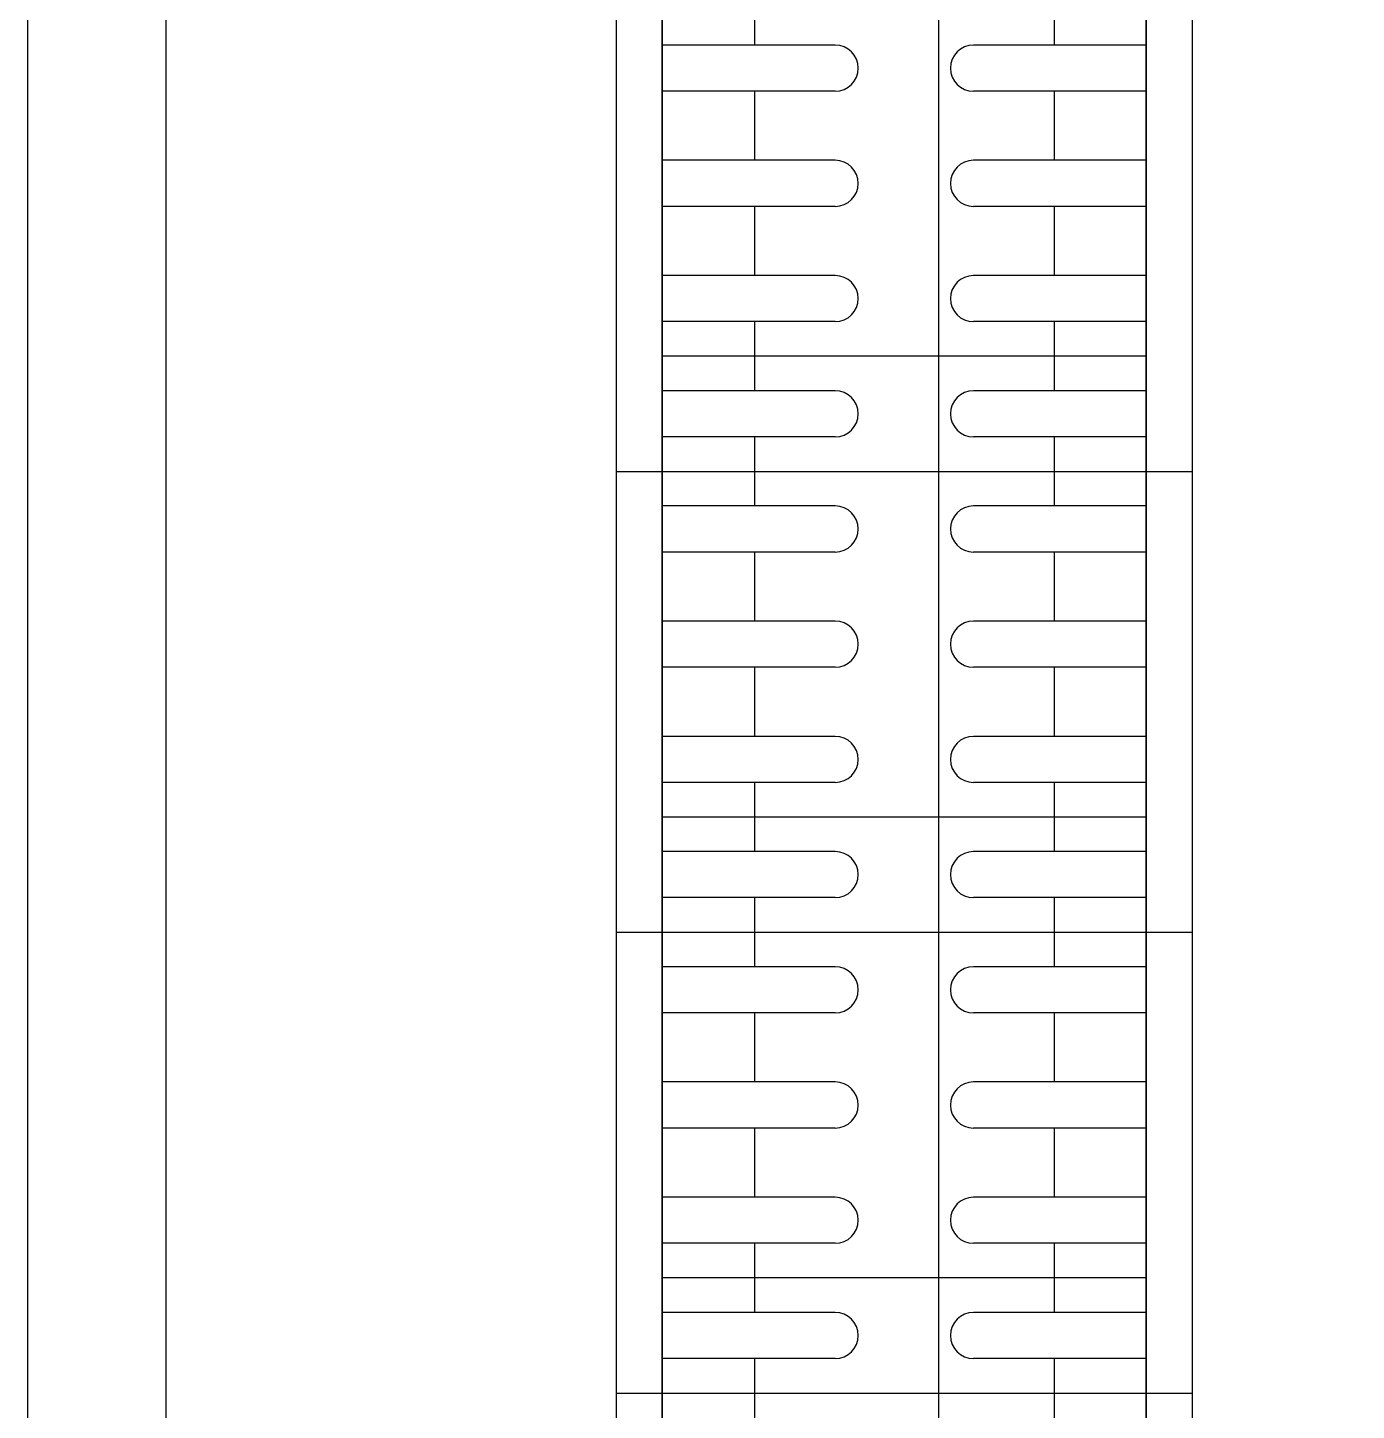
# Model space of a CAD drawing. Header units: inches. Extents: x 21 to 38546, y 13 to 15001.
# Drawn here: x 4406.76 to 4435.58, y 1102.4 to 1132.41 of the extents above; entities that cross this region are included whole.
import ezdxf

# ---------------------------------------------------------------- set-up
doc = ezdxf.new("R2010")
doc.units = ezdxf.units.IN
doc.header["$MEASUREMENT"] = 0
for name, color, linetype in [('pex_boru_dönüş', 5, 'Continuous'), ('pex_boru_gidiş', 1, 'Continuous'), ('RAST-IST-RADYATÖR-DİNAMİK BLOK', 83, 'Continuous')]:
    doc.layers.add(name, color=color, linetype=linetype)
doc.layers.add('Z_MİM_-KM-CERAMIC-09', color=8, linetype='Continuous', lineweight=25)
doc.layers.add('Z_MİM_-KM-WALL', color=8, linetype='Continuous', lineweight=25)

# ---------------------------------------------------------------- blocks, each defined once
blk = doc.blocks.new('IS_RADYATOR-PLAN-110')
at = {"layer": 'RAST-IST-RADYATÖR-DİNAMİK BLOK', "color": 7}
for p, q in [((100.75, 11.5), (100.75, 7.75)), ((101.75, 11.5), (101.75, 7.75)), ((103.25, 11.5), (103.25, 7.75)), ((104.25, 11.5), (104.25, 7.75)), ((105.75, 11.5), (105.75, 7.75)), ((106.75, 11.5), (106.75, 7.75)), ((100, 9.5), (100.75, 9.5)), ((101.75, 9.5), (102.5, 9.5)), ((102.5, 9.5), (103.25, 9.5)), ((104.25, 9.5), (105, 9.5)), ((105, 9.5), (105.75, 9.5)), ((106.75, 9.5), (107.5, 9.5)), ((100.75, 4.75), (100.75, 1)), ((101.75, 4.75), (101.75, 1)), ((103.25, 4.75), (103.25, 1)), ((104.25, 4.75), (104.25, 1)), ((105.75, 4.75), (105.75, 1)), ((106.75, 4.75), (106.75, 1)), ((100, 3), (100.75, 3)), ((101.75, 3), (102.5, 3)), ((102.5, 3), (103.25, 3)), ((104.25, 3), (105, 3)), ((105, 3), (105.75, 3)), ((106.75, 3), (107.5, 3))]:
    blk.add_line(p, q, dxfattribs=at)
at = {"layer": 'RAST-IST-RADYATÖR-DİNAMİK BLOK'}
for points in [[(0, 0), (110, 0), (110, 12.5), (0, 12.5)], [(2.5, 11.5), (107.5, 11.5), (107.5, 1), (2.5, 1)]]:
    blk.add_lwpolyline(points, dxfattribs=at)
at = {"layer": 'RAST-IST-RADYATÖR-DİNAMİK BLOK', "color": 7}
for centre, start, end in [((101.25, 7.75), 180, 0), ((103.75, 7.75), 180, 0), ((106.25, 7.75), 180, 0), ((101.25, 4.75), 0, 180), ((103.75, 4.75), 0, 180), ((106.25, 4.75), 0, 180)]:
    blk.add_arc(centre, 0.5, start, end, dxfattribs=at)
blk = doc.blocks.new('IS_RADYATOR-PLAN-120')
at = {"layer": 'RAST-IST-RADYATÖR-DİNAMİK BLOK', "color": 7}
for p, q in [((100.75, 11.5), (100.75, 7.75)), ((101.75, 11.5), (101.75, 7.75)), ((103.25, 11.5), (103.25, 7.75)), ((104.25, 11.5), (104.25, 7.75)), ((105.75, 11.5), (105.75, 7.75)), ((106.75, 11.5), (106.75, 7.75)), ((108.25, 11.5), (108.25, 7.75)), ((109.25, 11.5), (109.25, 7.75)), ((110.75, 11.5), (110.75, 7.75)), ((111.75, 11.5), (111.75, 7.75)), ((113.25, 11.5), (113.25, 7.75)), ((114.25, 11.5), (114.25, 7.75)), ((115.75, 11.5), (115.75, 7.75)), ((116.75, 11.5), (116.75, 7.75)), ((100, 9.5), (100.75, 9.5)), ((101.75, 9.5), (102.5, 9.5)), ((102.5, 9.5), (103.25, 9.5)), ((104.25, 9.5), (105, 9.5)), ((105, 9.5), (105.75, 9.5)), ((106.75, 9.5), (107.5, 9.5)), ((107.5, 9.5), (108.25, 9.5)), ((109.25, 9.5), (110, 9.5)), ((110, 9.5), (110.75, 9.5)), ((111.75, 9.5), (112.5, 9.5)), ((112.5, 9.5), (113.25, 9.5)), ((114.25, 9.5), (115, 9.5)), ((115, 9.5), (115.75, 9.5)), ((116.75, 9.5), (117.5, 9.5)), ((100.75, 4.75), (100.75, 1)), ((101.75, 4.75), (101.75, 1)), ((103.25, 4.75), (103.25, 1)), ((104.25, 4.75), (104.25, 1)), ((105.75, 4.75), (105.75, 1)), ((106.75, 4.75), (106.75, 1)), ((108.25, 4.75), (108.25, 1)), ((109.25, 4.75), (109.25, 1)), ((110.75, 4.75), (110.75, 1)), ((111.75, 4.75), (111.75, 1)), ((113.25, 4.75), (113.25, 1)), ((114.25, 4.75), (114.25, 1)), ((115.75, 4.75), (115.75, 1)), ((116.75, 4.75), (116.75, 1)), ((100, 3), (100.75, 3)), ((101.75, 3), (102.5, 3)), ((102.5, 3), (103.25, 3)), ((104.25, 3), (105, 3)), ((105, 3), (105.75, 3)), ((106.75, 3), (107.5, 3)), ((107.5, 3), (108.25, 3)), ((109.25, 3), (110, 3)), ((110, 3), (110.75, 3)), ((111.75, 3), (112.5, 3)), ((112.5, 3), (113.25, 3)), ((114.25, 3), (115, 3)), ((115, 3), (115.75, 3)), ((116.75, 3), (117.5, 3))]:
    blk.add_line(p, q, dxfattribs=at)
at = {"layer": 'RAST-IST-RADYATÖR-DİNAMİK BLOK'}
for points in [[(0, 0), (120, 0), (120, 12.5), (0, 12.5)], [(2.5, 11.5), (117.5, 11.5), (117.5, 1), (2.5, 1)]]:
    blk.add_lwpolyline(points, dxfattribs=at)
at = {"layer": 'RAST-IST-RADYATÖR-DİNAMİK BLOK', "color": 7}
for centre, start, end in [((101.25, 7.75), 180, 0), ((103.75, 7.75), 180, 0), ((106.25, 7.75), 180, 0), ((108.75, 7.75), 180, 0), ((111.25, 7.75), 180, 0), ((113.75, 7.75), 180, 0), ((116.25, 7.75), 180, 0), ((101.25, 4.75), 0, 180), ((103.75, 4.75), 0, 180), ((106.25, 4.75), 0, 180), ((108.75, 4.75), 0, 180), ((111.25, 4.75), 0, 180), ((113.75, 4.75), 0, 180), ((116.25, 4.75), 0, 180)]:
    blk.add_arc(centre, 0.5, start, end, dxfattribs=at)
blk = doc.blocks.new('IS_RADYATOR-PLAN-130')
at = {"layer": 'RAST-IST-RADYATÖR-DİNAMİK BLOK', "color": 7}
for p, q in [((100.75, 11.5), (100.75, 7.75)), ((101.75, 11.5), (101.75, 7.75)), ((103.25, 11.5), (103.25, 7.75)), ((104.25, 11.5), (104.25, 7.75)), ((105.75, 11.5), (105.75, 7.75)), ((106.75, 11.5), (106.75, 7.75)), ((108.25, 11.5), (108.25, 7.75)), ((109.25, 11.5), (109.25, 7.75)), ((110.75, 11.5), (110.75, 7.75)), ((111.75, 11.5), (111.75, 7.75)), ((113.25, 11.5), (113.25, 7.75)), ((114.25, 11.5), (114.25, 7.75)), ((115.75, 11.5), (115.75, 7.75)), ((116.75, 11.5), (116.75, 7.75)), ((118.25, 11.5), (118.25, 7.75)), ((119.25, 11.5), (119.25, 7.75)), ((120.75, 11.5), (120.75, 7.75)), ((121.75, 11.5), (121.75, 7.75)), ((123.25, 11.5), (123.25, 7.75)), ((124.25, 11.5), (124.25, 7.75)), ((125.75, 11.5), (125.75, 7.75)), ((126.75, 11.5), (126.75, 7.75)), ((100, 9.5), (100.75, 9.5)), ((101.75, 9.5), (102.5, 9.5)), ((102.5, 9.5), (103.25, 9.5)), ((104.25, 9.5), (105, 9.5)), ((105, 9.5), (105.75, 9.5)), ((106.75, 9.5), (107.5, 9.5)), ((107.5, 9.5), (108.25, 9.5)), ((109.25, 9.5), (110, 9.5)), ((110, 9.5), (110.75, 9.5)), ((111.75, 9.5), (112.5, 9.5)), ((112.5, 9.5), (113.25, 9.5)), ((114.25, 9.5), (115, 9.5)), ((115, 9.5), (115.75, 9.5)), ((116.75, 9.5), (117.5, 9.5)), ((117.5, 9.5), (118.25, 9.5)), ((119.25, 9.5), (120, 9.5)), ((120, 9.5), (120.75, 9.5)), ((121.75, 9.5), (122.5, 9.5)), ((122.5, 9.5), (123.25, 9.5)), ((124.25, 9.5), (125, 9.5)), ((125, 9.5), (125.75, 9.5)), ((126.75, 9.5), (127.5, 9.5)), ((100.75, 4.75), (100.75, 1)), ((101.75, 4.75), (101.75, 1)), ((103.25, 4.75), (103.25, 1)), ((104.25, 4.75), (104.25, 1)), ((105.75, 4.75), (105.75, 1)), ((106.75, 4.75), (106.75, 1)), ((108.25, 4.75), (108.25, 1)), ((109.25, 4.75), (109.25, 1)), ((110.75, 4.75), (110.75, 1)), ((111.75, 4.75), (111.75, 1)), ((113.25, 4.75), (113.25, 1)), ((114.25, 4.75), (114.25, 1)), ((115.75, 4.75), (115.75, 1)), ((116.75, 4.75), (116.75, 1)), ((118.25, 4.75), (118.25, 1)), ((119.25, 4.75), (119.25, 1)), ((120.75, 4.75), (120.75, 1)), ((121.75, 4.75), (121.75, 1)), ((123.25, 4.75), (123.25, 1)), ((124.25, 4.75), (124.25, 1)), ((125.75, 4.75), (125.75, 1)), ((126.75, 4.75), (126.75, 1)), ((100, 3), (100.75, 3)), ((101.75, 3), (102.5, 3)), ((102.5, 3), (103.25, 3)), ((104.25, 3), (105, 3)), ((105, 3), (105.75, 3)), ((106.75, 3), (107.5, 3)), ((107.5, 3), (108.25, 3)), ((109.25, 3), (110, 3)), ((110, 3), (110.75, 3)), ((111.75, 3), (112.5, 3)), ((112.5, 3), (113.25, 3)), ((114.25, 3), (115, 3)), ((115, 3), (115.75, 3)), ((116.75, 3), (117.5, 3)), ((117.5, 3), (118.25, 3)), ((119.25, 3), (120, 3)), ((120, 3), (120.75, 3)), ((121.75, 3), (122.5, 3)), ((122.5, 3), (123.25, 3)), ((124.25, 3), (125, 3)), ((125, 3), (125.75, 3)), ((126.75, 3), (127.5, 3))]:
    blk.add_line(p, q, dxfattribs=at)
at = {"layer": 'RAST-IST-RADYATÖR-DİNAMİK BLOK'}
for points in [[(0, 0), (130, 0), (130, 12.5), (0, 12.5)], [(2.5, 11.5), (127.5, 11.5), (127.5, 1), (2.5, 1)]]:
    blk.add_lwpolyline(points, dxfattribs=at)
at = {"layer": 'RAST-IST-RADYATÖR-DİNAMİK BLOK', "color": 7}
for centre, start, end in [((101.25, 7.75), 180, 0), ((103.75, 7.75), 180, 0), ((106.25, 7.75), 180, 0), ((108.75, 7.75), 180, 0), ((111.25, 7.75), 180, 0), ((113.75, 7.75), 180, 0), ((116.25, 7.75), 180, 0), ((118.75, 7.75), 180, 0), ((121.25, 7.75), 180, 0), ((123.75, 7.75), 180, 0), ((126.25, 7.75), 180, 0), ((101.25, 4.75), 0, 180), ((103.75, 4.75), 0, 180), ((106.25, 4.75), 0, 180), ((108.75, 4.75), 0, 180), ((111.25, 4.75), 0, 180), ((113.75, 4.75), 0, 180), ((116.25, 4.75), 0, 180), ((118.75, 4.75), 0, 180), ((121.25, 4.75), 0, 180), ((123.75, 4.75), 0, 180), ((126.25, 4.75), 0, 180)]:
    blk.add_arc(centre, 0.5, start, end, dxfattribs=at)
blk = doc.blocks.new('IS_RADYATOR-PLAN-140')
at = {"layer": 'RAST-IST-RADYATÖR-DİNAMİK BLOK', "color": 7}
for p, q in [((100.75, 11.5), (100.75, 7.75)), ((101.75, 11.5), (101.75, 7.75)), ((103.25, 11.5), (103.25, 7.75)), ((104.25, 11.5), (104.25, 7.75)), ((105.75, 11.5), (105.75, 7.75)), ((106.75, 11.5), (106.75, 7.75)), ((108.25, 11.5), (108.25, 7.75)), ((109.25, 11.5), (109.25, 7.75)), ((110.75, 11.5), (110.75, 7.75)), ((111.75, 11.5), (111.75, 7.75)), ((113.25, 11.5), (113.25, 7.75)), ((114.25, 11.5), (114.25, 7.75)), ((115.75, 11.5), (115.75, 7.75)), ((116.75, 11.5), (116.75, 7.75)), ((118.25, 11.5), (118.25, 7.75)), ((119.25, 11.5), (119.25, 7.75)), ((120.75, 11.5), (120.75, 7.75)), ((121.75, 11.5), (121.75, 7.75)), ((123.25, 11.5), (123.25, 7.75)), ((124.25, 11.5), (124.25, 7.75)), ((125.75, 11.5), (125.75, 7.75)), ((126.75, 11.5), (126.75, 7.75)), ((128.25, 11.5), (128.25, 7.75)), ((129.25, 11.5), (129.25, 7.75)), ((100, 9.5), (100.75, 9.5)), ((101.75, 9.5), (102.5, 9.5)), ((102.5, 9.5), (103.25, 9.5)), ((104.25, 9.5), (105, 9.5)), ((105, 9.5), (105.75, 9.5)), ((106.75, 9.5), (107.5, 9.5)), ((107.5, 9.5), (108.25, 9.5)), ((109.25, 9.5), (110, 9.5)), ((110, 9.5), (110.75, 9.5)), ((111.75, 9.5), (112.5, 9.5)), ((112.5, 9.5), (113.25, 9.5)), ((114.25, 9.5), (115, 9.5)), ((115, 9.5), (115.75, 9.5)), ((116.75, 9.5), (117.5, 9.5)), ((117.5, 9.5), (118.25, 9.5)), ((119.25, 9.5), (120, 9.5)), ((120, 9.5), (120.75, 9.5)), ((121.75, 9.5), (122.5, 9.5)), ((122.5, 9.5), (123.25, 9.5)), ((124.25, 9.5), (125, 9.5)), ((125, 9.5), (125.75, 9.5)), ((126.75, 9.5), (127.5, 9.5)), ((127.5, 9.5), (128.25, 9.5)), ((129.25, 9.5), (130, 9.5)), ((130, 9.5), (130.75, 9.5)), ((100.75, 4.75), (100.75, 1)), ((101.75, 4.75), (101.75, 1)), ((103.25, 4.75), (103.25, 1)), ((104.25, 4.75), (104.25, 1)), ((105.75, 4.75), (105.75, 1)), ((106.75, 4.75), (106.75, 1)), ((108.25, 4.75), (108.25, 1)), ((109.25, 4.75), (109.25, 1)), ((110.75, 4.75), (110.75, 1)), ((111.75, 4.75), (111.75, 1)), ((113.25, 4.75), (113.25, 1)), ((114.25, 4.75), (114.25, 1)), ((115.75, 4.75), (115.75, 1)), ((116.75, 4.75), (116.75, 1)), ((118.25, 4.75), (118.25, 1)), ((119.25, 4.75), (119.25, 1)), ((120.75, 4.75), (120.75, 1)), ((121.75, 4.75), (121.75, 1)), ((123.25, 4.75), (123.25, 1)), ((124.25, 4.75), (124.25, 1)), ((125.75, 4.75), (125.75, 1)), ((126.75, 4.75), (126.75, 1)), ((128.25, 4.75), (128.25, 1)), ((129.25, 4.75), (129.25, 1)), ((100, 3), (100.75, 3)), ((101.75, 3), (102.5, 3)), ((102.5, 3), (103.25, 3)), ((104.25, 3), (105, 3)), ((105, 3), (105.75, 3)), ((106.75, 3), (107.5, 3)), ((107.5, 3), (108.25, 3)), ((109.25, 3), (110, 3)), ((110, 3), (110.75, 3)), ((111.75, 3), (112.5, 3)), ((112.5, 3), (113.25, 3)), ((114.25, 3), (115, 3)), ((115, 3), (115.75, 3)), ((116.75, 3), (117.5, 3)), ((117.5, 3), (118.25, 3)), ((119.25, 3), (120, 3)), ((120, 3), (120.75, 3)), ((121.75, 3), (122.5, 3)), ((122.5, 3), (123.25, 3)), ((124.25, 3), (125, 3)), ((125, 3), (125.75, 3)), ((126.75, 3), (127.5, 3)), ((127.5, 3), (128.25, 3)), ((129.25, 3), (130, 3)), ((130, 3), (130.75, 3))]:
    blk.add_line(p, q, dxfattribs=at)
at = {"layer": 'RAST-IST-RADYATÖR-DİNAMİK BLOK'}
for points in [[(0, 0), (140, 0), (140, 12.5), (0, 12.5)], [(2.5, 11.5), (137.5, 11.5), (137.5, 1), (2.5, 1)]]:
    blk.add_lwpolyline(points, dxfattribs=at)
at = {"layer": 'RAST-IST-RADYATÖR-DİNAMİK BLOK', "color": 7}
for centre, start, end in [((101.25, 7.75), 180, 0), ((103.75, 7.75), 180, 0), ((106.25, 7.75), 180, 0), ((108.75, 7.75), 180, 0), ((111.25, 7.75), 180, 0), ((113.75, 7.75), 180, 0), ((116.25, 7.75), 180, 0), ((118.75, 7.75), 180, 0), ((121.25, 7.75), 180, 0), ((123.75, 7.75), 180, 0), ((126.25, 7.75), 180, 0), ((128.75, 7.75), 180, 0), ((101.25, 4.75), 0, 180), ((103.75, 4.75), 0, 180), ((106.25, 4.75), 0, 180), ((108.75, 4.75), 0, 180), ((111.25, 4.75), 0, 180), ((113.75, 4.75), 0, 180), ((116.25, 4.75), 0, 180), ((118.75, 4.75), 0, 180), ((121.25, 4.75), 0, 180), ((123.75, 4.75), 0, 180), ((126.25, 4.75), 0, 180), ((128.75, 4.75), 0, 180)]:
    blk.add_arc(centre, 0.5, start, end, dxfattribs=at)
blk = doc.blocks.new('IS_RADYATOR-PLAN-150')
at = {"layer": 'RAST-IST-RADYATÖR-DİNAMİK BLOK', "color": 7}
for p, q in [((100.75, 11.5), (100.75, 7.75)), ((101.75, 11.5), (101.75, 7.75)), ((103.25, 11.5), (103.25, 7.75)), ((104.25, 11.5), (104.25, 7.75)), ((105.75, 11.5), (105.75, 7.75)), ((106.75, 11.5), (106.75, 7.75)), ((108.25, 11.5), (108.25, 7.75)), ((109.25, 11.5), (109.25, 7.75)), ((110.75, 11.5), (110.75, 7.75)), ((111.75, 11.5), (111.75, 7.75)), ((113.25, 11.5), (113.25, 7.75)), ((114.25, 11.5), (114.25, 7.75)), ((115.75, 11.5), (115.75, 7.75)), ((116.75, 11.5), (116.75, 7.75)), ((118.25, 11.5), (118.25, 7.75)), ((119.25, 11.5), (119.25, 7.75)), ((120.75, 11.5), (120.75, 7.75)), ((121.75, 11.5), (121.75, 7.75)), ((123.25, 11.5), (123.25, 7.75)), ((124.25, 11.5), (124.25, 7.75)), ((125.75, 11.5), (125.75, 7.75)), ((126.75, 11.5), (126.75, 7.75)), ((128.25, 11.5), (128.25, 7.75)), ((129.25, 11.5), (129.25, 7.75)), ((100, 9.5), (100.75, 9.5)), ((101.75, 9.5), (102.5, 9.5)), ((102.5, 9.5), (103.25, 9.5)), ((104.25, 9.5), (105, 9.5)), ((105, 9.5), (105.75, 9.5)), ((106.75, 9.5), (107.5, 9.5)), ((107.5, 9.5), (108.25, 9.5)), ((109.25, 9.5), (110, 9.5)), ((110, 9.5), (110.75, 9.5)), ((111.75, 9.5), (112.5, 9.5)), ((112.5, 9.5), (113.25, 9.5)), ((114.25, 9.5), (115, 9.5)), ((115, 9.5), (115.75, 9.5)), ((116.75, 9.5), (117.5, 9.5)), ((117.5, 9.5), (118.25, 9.5)), ((119.25, 9.5), (120, 9.5)), ((120, 9.5), (120.75, 9.5)), ((121.75, 9.5), (122.5, 9.5)), ((122.5, 9.5), (123.25, 9.5)), ((124.25, 9.5), (125, 9.5)), ((125, 9.5), (125.75, 9.5)), ((126.75, 9.5), (127.5, 9.5)), ((127.5, 9.5), (128.25, 9.5)), ((129.25, 9.5), (130, 9.5)), ((130, 9.5), (130.75, 9.5)), ((100.75, 4.75), (100.75, 1)), ((101.75, 4.75), (101.75, 1)), ((103.25, 4.75), (103.25, 1)), ((104.25, 4.75), (104.25, 1)), ((105.75, 4.75), (105.75, 1)), ((106.75, 4.75), (106.75, 1)), ((108.25, 4.75), (108.25, 1)), ((109.25, 4.75), (109.25, 1)), ((110.75, 4.75), (110.75, 1)), ((111.75, 4.75), (111.75, 1)), ((113.25, 4.75), (113.25, 1)), ((114.25, 4.75), (114.25, 1)), ((115.75, 4.75), (115.75, 1)), ((116.75, 4.75), (116.75, 1)), ((118.25, 4.75), (118.25, 1)), ((119.25, 4.75), (119.25, 1)), ((120.75, 4.75), (120.75, 1)), ((121.75, 4.75), (121.75, 1)), ((123.25, 4.75), (123.25, 1)), ((124.25, 4.75), (124.25, 1)), ((125.75, 4.75), (125.75, 1)), ((126.75, 4.75), (126.75, 1)), ((128.25, 4.75), (128.25, 1)), ((129.25, 4.75), (129.25, 1)), ((100, 3), (100.75, 3)), ((101.75, 3), (102.5, 3)), ((102.5, 3), (103.25, 3)), ((104.25, 3), (105, 3)), ((105, 3), (105.75, 3)), ((106.75, 3), (107.5, 3)), ((107.5, 3), (108.25, 3)), ((109.25, 3), (110, 3)), ((110, 3), (110.75, 3)), ((111.75, 3), (112.5, 3)), ((112.5, 3), (113.25, 3)), ((114.25, 3), (115, 3)), ((115, 3), (115.75, 3)), ((116.75, 3), (117.5, 3)), ((117.5, 3), (118.25, 3)), ((119.25, 3), (120, 3)), ((120, 3), (120.75, 3)), ((121.75, 3), (122.5, 3)), ((122.5, 3), (123.25, 3)), ((124.25, 3), (125, 3)), ((125, 3), (125.75, 3)), ((126.75, 3), (127.5, 3)), ((127.5, 3), (128.25, 3)), ((129.25, 3), (130, 3)), ((130, 3), (130.75, 3))]:
    blk.add_line(p, q, dxfattribs=at)
at = {"layer": 'RAST-IST-RADYATÖR-DİNAMİK BLOK'}
for points in [[(-5, 0), (145, 0), (145, 12.5), (-5, 12.5)], [(-2.5, 11.5), (142.5, 11.5), (142.5, 1), (-2.5, 1)]]:
    blk.add_lwpolyline(points, dxfattribs=at)
at = {"layer": 'RAST-IST-RADYATÖR-DİNAMİK BLOK', "color": 7}
for centre, start, end in [((101.25, 7.75), 180, 0), ((103.75, 7.75), 180, 0), ((106.25, 7.75), 180, 0), ((108.75, 7.75), 180, 0), ((111.25, 7.75), 180, 0), ((113.75, 7.75), 180, 0), ((116.25, 7.75), 180, 0), ((118.75, 7.75), 180, 0), ((121.25, 7.75), 180, 0), ((123.75, 7.75), 180, 0), ((126.25, 7.75), 180, 0), ((128.75, 7.75), 180, 0), ((101.25, 4.75), 0, 180), ((103.75, 4.75), 0, 180), ((106.25, 4.75), 0, 180), ((108.75, 4.75), 0, 180), ((111.25, 4.75), 0, 180), ((113.75, 4.75), 0, 180), ((116.25, 4.75), 0, 180), ((118.75, 4.75), 0, 180), ((121.25, 4.75), 0, 180), ((123.75, 4.75), 0, 180), ((126.25, 4.75), 0, 180), ((128.75, 4.75), 0, 180)]:
    blk.add_arc(centre, 0.5, start, end, dxfattribs=at)
blk = doc.blocks.new('IS_RADYATOR-PLAN-160')
at = {"layer": 'RAST-IST-RADYATÖR-DİNAMİK BLOK', "color": 7}
for p, q in [((100.75, 11.5), (100.75, 7.75)), ((101.75, 11.5), (101.75, 7.75)), ((103.25, 11.5), (103.25, 7.75)), ((104.25, 11.5), (104.25, 7.75)), ((105.75, 11.5), (105.75, 7.75)), ((106.75, 11.5), (106.75, 7.75)), ((108.25, 11.5), (108.25, 7.75)), ((109.25, 11.5), (109.25, 7.75)), ((110.75, 11.5), (110.75, 7.75)), ((111.75, 11.5), (111.75, 7.75)), ((113.25, 11.5), (113.25, 7.75)), ((114.25, 11.5), (114.25, 7.75)), ((115.75, 11.5), (115.75, 7.75)), ((116.75, 11.5), (116.75, 7.75)), ((118.25, 11.5), (118.25, 7.75)), ((119.25, 11.5), (119.25, 7.75)), ((120.75, 11.5), (120.75, 7.75)), ((121.75, 11.5), (121.75, 7.75)), ((123.25, 11.5), (123.25, 7.75)), ((124.25, 11.5), (124.25, 7.75)), ((125.75, 11.5), (125.75, 7.75)), ((126.75, 11.5), (126.75, 7.75)), ((128.25, 11.5), (128.25, 7.75)), ((129.25, 11.5), (129.25, 7.75)), ((100, 9.5), (100.75, 9.5)), ((101.75, 9.5), (102.5, 9.5)), ((102.5, 9.5), (103.25, 9.5)), ((104.25, 9.5), (105, 9.5)), ((105, 9.5), (105.75, 9.5)), ((106.75, 9.5), (107.5, 9.5)), ((107.5, 9.5), (108.25, 9.5)), ((109.25, 9.5), (110, 9.5)), ((110, 9.5), (110.75, 9.5)), ((111.75, 9.5), (112.5, 9.5)), ((112.5, 9.5), (113.25, 9.5)), ((114.25, 9.5), (115, 9.5)), ((115, 9.5), (115.75, 9.5)), ((116.75, 9.5), (117.5, 9.5)), ((117.5, 9.5), (118.25, 9.5)), ((119.25, 9.5), (120, 9.5)), ((120, 9.5), (120.75, 9.5)), ((121.75, 9.5), (122.5, 9.5)), ((122.5, 9.5), (123.25, 9.5)), ((124.25, 9.5), (125, 9.5)), ((125, 9.5), (125.75, 9.5)), ((126.75, 9.5), (127.5, 9.5)), ((127.5, 9.5), (128.25, 9.5)), ((129.25, 9.5), (130, 9.5)), ((130, 9.5), (130.75, 9.5)), ((100.75, 4.75), (100.75, 1)), ((101.75, 4.75), (101.75, 1)), ((103.25, 4.75), (103.25, 1)), ((104.25, 4.75), (104.25, 1)), ((105.75, 4.75), (105.75, 1)), ((106.75, 4.75), (106.75, 1)), ((108.25, 4.75), (108.25, 1)), ((109.25, 4.75), (109.25, 1)), ((110.75, 4.75), (110.75, 1)), ((111.75, 4.75), (111.75, 1)), ((113.25, 4.75), (113.25, 1)), ((114.25, 4.75), (114.25, 1)), ((115.75, 4.75), (115.75, 1)), ((116.75, 4.75), (116.75, 1)), ((118.25, 4.75), (118.25, 1)), ((119.25, 4.75), (119.25, 1)), ((120.75, 4.75), (120.75, 1)), ((121.75, 4.75), (121.75, 1)), ((123.25, 4.75), (123.25, 1)), ((124.25, 4.75), (124.25, 1)), ((125.75, 4.75), (125.75, 1)), ((126.75, 4.75), (126.75, 1)), ((128.25, 4.75), (128.25, 1)), ((129.25, 4.75), (129.25, 1)), ((100, 3), (100.75, 3)), ((101.75, 3), (102.5, 3)), ((102.5, 3), (103.25, 3)), ((104.25, 3), (105, 3)), ((105, 3), (105.75, 3)), ((106.75, 3), (107.5, 3)), ((107.5, 3), (108.25, 3)), ((109.25, 3), (110, 3)), ((110, 3), (110.75, 3)), ((111.75, 3), (112.5, 3)), ((112.5, 3), (113.25, 3)), ((114.25, 3), (115, 3)), ((115, 3), (115.75, 3)), ((116.75, 3), (117.5, 3)), ((117.5, 3), (118.25, 3)), ((119.25, 3), (120, 3)), ((120, 3), (120.75, 3)), ((121.75, 3), (122.5, 3)), ((122.5, 3), (123.25, 3)), ((124.25, 3), (125, 3)), ((125, 3), (125.75, 3)), ((126.75, 3), (127.5, 3)), ((127.5, 3), (128.25, 3)), ((129.25, 3), (130, 3)), ((130, 3), (130.75, 3))]:
    blk.add_line(p, q, dxfattribs=at)
at = {"layer": 'RAST-IST-RADYATÖR-DİNAMİK BLOK'}
for points in [[(-5, 0), (155, 0), (155, 12.5), (-5, 12.5)], [(-2.5, 11.5), (152.5, 11.5), (152.5, 1), (-2.5, 1)]]:
    blk.add_lwpolyline(points, dxfattribs=at)
at = {"layer": 'RAST-IST-RADYATÖR-DİNAMİK BLOK', "color": 7}
for centre, start, end in [((101.25, 7.75), 180, 0), ((103.75, 7.75), 180, 0), ((106.25, 7.75), 180, 0), ((108.75, 7.75), 180, 0), ((111.25, 7.75), 180, 0), ((113.75, 7.75), 180, 0), ((116.25, 7.75), 180, 0), ((118.75, 7.75), 180, 0), ((121.25, 7.75), 180, 0), ((123.75, 7.75), 180, 0), ((126.25, 7.75), 180, 0), ((128.75, 7.75), 180, 0), ((101.25, 4.75), 0, 180), ((103.75, 4.75), 0, 180), ((106.25, 4.75), 0, 180), ((108.75, 4.75), 0, 180), ((111.25, 4.75), 0, 180), ((113.75, 4.75), 0, 180), ((116.25, 4.75), 0, 180), ((118.75, 4.75), 0, 180), ((121.25, 4.75), 0, 180), ((123.75, 4.75), 0, 180), ((126.25, 4.75), 0, 180), ((128.75, 4.75), 0, 180)]:
    blk.add_arc(centre, 0.5, start, end, dxfattribs=at)
blk = doc.blocks.new('IS_RADYATOR-PLAN-170')
at = {"layer": 'RAST-IST-RADYATÖR-DİNAMİK BLOK', "color": 7}
for p, q in [((100.75, 11.5), (100.75, 7.75)), ((101.75, 11.5), (101.75, 7.75)), ((103.25, 11.5), (103.25, 7.75)), ((104.25, 11.5), (104.25, 7.75)), ((105.75, 11.5), (105.75, 7.75)), ((106.75, 11.5), (106.75, 7.75)), ((108.25, 11.5), (108.25, 7.75)), ((109.25, 11.5), (109.25, 7.75)), ((110.75, 11.5), (110.75, 7.75)), ((111.75, 11.5), (111.75, 7.75)), ((113.25, 11.5), (113.25, 7.75)), ((114.25, 11.5), (114.25, 7.75)), ((115.75, 11.5), (115.75, 7.75)), ((116.75, 11.5), (116.75, 7.75)), ((118.25, 11.5), (118.25, 7.75)), ((119.25, 11.5), (119.25, 7.75)), ((120.75, 11.5), (120.75, 7.75)), ((121.75, 11.5), (121.75, 7.75)), ((123.25, 11.5), (123.25, 7.75)), ((124.25, 11.5), (124.25, 7.75)), ((125.75, 11.5), (125.75, 7.75)), ((126.75, 11.5), (126.75, 7.75)), ((128.25, 11.5), (128.25, 7.75)), ((129.25, 11.5), (129.25, 7.75)), ((100, 9.5), (100.75, 9.5)), ((101.75, 9.5), (102.5, 9.5)), ((102.5, 9.5), (103.25, 9.5)), ((104.25, 9.5), (105, 9.5)), ((105, 9.5), (105.75, 9.5)), ((106.75, 9.5), (107.5, 9.5)), ((107.5, 9.5), (108.25, 9.5)), ((109.25, 9.5), (110, 9.5)), ((110, 9.5), (110.75, 9.5)), ((111.75, 9.5), (112.5, 9.5)), ((112.5, 9.5), (113.25, 9.5)), ((114.25, 9.5), (115, 9.5)), ((115, 9.5), (115.75, 9.5)), ((116.75, 9.5), (117.5, 9.5)), ((117.5, 9.5), (118.25, 9.5)), ((119.25, 9.5), (120, 9.5)), ((120, 9.5), (120.75, 9.5)), ((121.75, 9.5), (122.5, 9.5)), ((122.5, 9.5), (123.25, 9.5)), ((124.25, 9.5), (125, 9.5)), ((125, 9.5), (125.75, 9.5)), ((126.75, 9.5), (127.5, 9.5)), ((127.5, 9.5), (128.25, 9.5)), ((129.25, 9.5), (130, 9.5)), ((130, 9.5), (130.75, 9.5)), ((100.75, 4.75), (100.75, 1)), ((101.75, 4.75), (101.75, 1)), ((103.25, 4.75), (103.25, 1)), ((104.25, 4.75), (104.25, 1)), ((105.75, 4.75), (105.75, 1)), ((106.75, 4.75), (106.75, 1)), ((108.25, 4.75), (108.25, 1)), ((109.25, 4.75), (109.25, 1)), ((110.75, 4.75), (110.75, 1)), ((111.75, 4.75), (111.75, 1)), ((113.25, 4.75), (113.25, 1)), ((114.25, 4.75), (114.25, 1)), ((115.75, 4.75), (115.75, 1)), ((116.75, 4.75), (116.75, 1)), ((118.25, 4.75), (118.25, 1)), ((119.25, 4.75), (119.25, 1)), ((120.75, 4.75), (120.75, 1)), ((121.75, 4.75), (121.75, 1)), ((123.25, 4.75), (123.25, 1)), ((124.25, 4.75), (124.25, 1)), ((125.75, 4.75), (125.75, 1)), ((126.75, 4.75), (126.75, 1)), ((128.25, 4.75), (128.25, 1)), ((129.25, 4.75), (129.25, 1)), ((100, 3), (100.75, 3)), ((101.75, 3), (102.5, 3)), ((102.5, 3), (103.25, 3)), ((104.25, 3), (105, 3)), ((105, 3), (105.75, 3)), ((106.75, 3), (107.5, 3)), ((107.5, 3), (108.25, 3)), ((109.25, 3), (110, 3)), ((110, 3), (110.75, 3)), ((111.75, 3), (112.5, 3)), ((112.5, 3), (113.25, 3)), ((114.25, 3), (115, 3)), ((115, 3), (115.75, 3)), ((116.75, 3), (117.5, 3)), ((117.5, 3), (118.25, 3)), ((119.25, 3), (120, 3)), ((120, 3), (120.75, 3)), ((121.75, 3), (122.5, 3)), ((122.5, 3), (123.25, 3)), ((124.25, 3), (125, 3)), ((125, 3), (125.75, 3)), ((126.75, 3), (127.5, 3)), ((127.5, 3), (128.25, 3)), ((129.25, 3), (130, 3)), ((130, 3), (130.75, 3))]:
    blk.add_line(p, q, dxfattribs=at)
at = {"layer": 'RAST-IST-RADYATÖR-DİNAMİK BLOK'}
for points in [[(-5, 0), (165, 0), (165, 12.5), (-5, 12.5)], [(-2.5, 11.5), (162.5, 11.5), (162.5, 1), (-2.5, 1)]]:
    blk.add_lwpolyline(points, dxfattribs=at)
at = {"layer": 'RAST-IST-RADYATÖR-DİNAMİK BLOK', "color": 7}
for centre, start, end in [((101.25, 7.75), 180, 0), ((103.75, 7.75), 180, 0), ((106.25, 7.75), 180, 0), ((108.75, 7.75), 180, 0), ((111.25, 7.75), 180, 0), ((113.75, 7.75), 180, 0), ((116.25, 7.75), 180, 0), ((118.75, 7.75), 180, 0), ((121.25, 7.75), 180, 0), ((123.75, 7.75), 180, 0), ((126.25, 7.75), 180, 0), ((128.75, 7.75), 180, 0), ((101.25, 4.75), 0, 180), ((103.75, 4.75), 0, 180), ((106.25, 4.75), 0, 180), ((108.75, 4.75), 0, 180), ((111.25, 4.75), 0, 180), ((113.75, 4.75), 0, 180), ((116.25, 4.75), 0, 180), ((118.75, 4.75), 0, 180), ((121.25, 4.75), 0, 180), ((123.75, 4.75), 0, 180), ((126.25, 4.75), 0, 180), ((128.75, 4.75), 0, 180)]:
    blk.add_arc(centre, 0.5, start, end, dxfattribs=at)
blk = doc.blocks.new('IS_RADYATOR-PLAN-180')
at = {"layer": 'RAST-IST-RADYATÖR-DİNAMİK BLOK', "color": 7}
for p, q in [((100.75, 11.5), (100.75, 7.75)), ((101.75, 11.5), (101.75, 7.75)), ((103.25, 11.5), (103.25, 7.75)), ((104.25, 11.5), (104.25, 7.75)), ((105.75, 11.5), (105.75, 7.75)), ((106.75, 11.5), (106.75, 7.75)), ((108.25, 11.5), (108.25, 7.75)), ((109.25, 11.5), (109.25, 7.75)), ((110.75, 11.5), (110.75, 7.75)), ((111.75, 11.5), (111.75, 7.75)), ((113.25, 11.5), (113.25, 7.75)), ((114.25, 11.5), (114.25, 7.75)), ((115.75, 11.5), (115.75, 7.75)), ((116.75, 11.5), (116.75, 7.75)), ((118.25, 11.5), (118.25, 7.75)), ((119.25, 11.5), (119.25, 7.75)), ((120.75, 11.5), (120.75, 7.75)), ((121.75, 11.5), (121.75, 7.75)), ((123.25, 11.5), (123.25, 7.75)), ((124.25, 11.5), (124.25, 7.75)), ((125.75, 11.5), (125.75, 7.75)), ((126.75, 11.5), (126.75, 7.75)), ((128.25, 11.5), (128.25, 7.75)), ((129.25, 11.5), (129.25, 7.75)), ((100, 9.5), (100.75, 9.5)), ((101.75, 9.5), (102.5, 9.5)), ((102.5, 9.5), (103.25, 9.5)), ((104.25, 9.5), (105, 9.5)), ((105, 9.5), (105.75, 9.5)), ((106.75, 9.5), (107.5, 9.5)), ((107.5, 9.5), (108.25, 9.5)), ((109.25, 9.5), (110, 9.5)), ((110, 9.5), (110.75, 9.5)), ((111.75, 9.5), (112.5, 9.5)), ((112.5, 9.5), (113.25, 9.5)), ((114.25, 9.5), (115, 9.5)), ((115, 9.5), (115.75, 9.5)), ((116.75, 9.5), (117.5, 9.5)), ((117.5, 9.5), (118.25, 9.5)), ((119.25, 9.5), (120, 9.5)), ((120, 9.5), (120.75, 9.5)), ((121.75, 9.5), (122.5, 9.5)), ((122.5, 9.5), (123.25, 9.5)), ((124.25, 9.5), (125, 9.5)), ((125, 9.5), (125.75, 9.5)), ((126.75, 9.5), (127.5, 9.5)), ((127.5, 9.5), (128.25, 9.5)), ((129.25, 9.5), (130, 9.5)), ((130, 9.5), (130.75, 9.5)), ((100.75, 4.75), (100.75, 1)), ((101.75, 4.75), (101.75, 1)), ((103.25, 4.75), (103.25, 1)), ((104.25, 4.75), (104.25, 1)), ((105.75, 4.75), (105.75, 1)), ((106.75, 4.75), (106.75, 1)), ((108.25, 4.75), (108.25, 1)), ((109.25, 4.75), (109.25, 1)), ((110.75, 4.75), (110.75, 1)), ((111.75, 4.75), (111.75, 1)), ((113.25, 4.75), (113.25, 1)), ((114.25, 4.75), (114.25, 1)), ((115.75, 4.75), (115.75, 1)), ((116.75, 4.75), (116.75, 1)), ((118.25, 4.75), (118.25, 1)), ((119.25, 4.75), (119.25, 1)), ((120.75, 4.75), (120.75, 1)), ((121.75, 4.75), (121.75, 1)), ((123.25, 4.75), (123.25, 1)), ((124.25, 4.75), (124.25, 1)), ((125.75, 4.75), (125.75, 1)), ((126.75, 4.75), (126.75, 1)), ((128.25, 4.75), (128.25, 1)), ((129.25, 4.75), (129.25, 1)), ((100, 3), (100.75, 3)), ((101.75, 3), (102.5, 3)), ((102.5, 3), (103.25, 3)), ((104.25, 3), (105, 3)), ((105, 3), (105.75, 3)), ((106.75, 3), (107.5, 3)), ((107.5, 3), (108.25, 3)), ((109.25, 3), (110, 3)), ((110, 3), (110.75, 3)), ((111.75, 3), (112.5, 3)), ((112.5, 3), (113.25, 3)), ((114.25, 3), (115, 3)), ((115, 3), (115.75, 3)), ((116.75, 3), (117.5, 3)), ((117.5, 3), (118.25, 3)), ((119.25, 3), (120, 3)), ((120, 3), (120.75, 3)), ((121.75, 3), (122.5, 3)), ((122.5, 3), (123.25, 3)), ((124.25, 3), (125, 3)), ((125, 3), (125.75, 3)), ((126.75, 3), (127.5, 3)), ((127.5, 3), (128.25, 3)), ((129.25, 3), (130, 3)), ((130, 3), (130.75, 3))]:
    blk.add_line(p, q, dxfattribs=at)
at = {"layer": 'RAST-IST-RADYATÖR-DİNAMİK BLOK'}
for points in [[(-5, 0), (175, 0), (175, 12.5), (-5, 12.5)], [(-2.5, 11.5), (172.5, 11.5), (172.5, 1), (-2.5, 1)]]:
    blk.add_lwpolyline(points, dxfattribs=at)
at = {"layer": 'RAST-IST-RADYATÖR-DİNAMİK BLOK', "color": 7}
for centre, start, end in [((101.25, 7.75), 180, 0), ((103.75, 7.75), 180, 0), ((106.25, 7.75), 180, 0), ((108.75, 7.75), 180, 0), ((111.25, 7.75), 180, 0), ((113.75, 7.75), 180, 0), ((116.25, 7.75), 180, 0), ((118.75, 7.75), 180, 0), ((121.25, 7.75), 180, 0), ((123.75, 7.75), 180, 0), ((126.25, 7.75), 180, 0), ((128.75, 7.75), 180, 0), ((101.25, 4.75), 0, 180), ((103.75, 4.75), 0, 180), ((106.25, 4.75), 0, 180), ((108.75, 4.75), 0, 180), ((111.25, 4.75), 0, 180), ((113.75, 4.75), 0, 180), ((116.25, 4.75), 0, 180), ((118.75, 4.75), 0, 180), ((121.25, 4.75), 0, 180), ((123.75, 4.75), 0, 180), ((126.25, 4.75), 0, 180), ((128.75, 4.75), 0, 180)]:
    blk.add_arc(centre, 0.5, start, end, dxfattribs=at)
blk = doc.blocks.new('IS_RADYATOR-PLAN-190')
at = {"layer": 'RAST-IST-RADYATÖR-DİNAMİK BLOK', "color": 7}
for p, q in [((100.75, 11.5), (100.75, 7.75)), ((101.75, 11.5), (101.75, 7.75)), ((103.25, 11.5), (103.25, 7.75)), ((104.25, 11.5), (104.25, 7.75)), ((105.75, 11.5), (105.75, 7.75)), ((106.75, 11.5), (106.75, 7.75)), ((108.25, 11.5), (108.25, 7.75)), ((109.25, 11.5), (109.25, 7.75)), ((110.75, 11.5), (110.75, 7.75)), ((111.75, 11.5), (111.75, 7.75)), ((113.25, 11.5), (113.25, 7.75)), ((114.25, 11.5), (114.25, 7.75)), ((115.75, 11.5), (115.75, 7.75)), ((116.75, 11.5), (116.75, 7.75)), ((118.25, 11.5), (118.25, 7.75)), ((119.25, 11.5), (119.25, 7.75)), ((120.75, 11.5), (120.75, 7.75)), ((121.75, 11.5), (121.75, 7.75)), ((123.25, 11.5), (123.25, 7.75)), ((124.25, 11.5), (124.25, 7.75)), ((125.75, 11.5), (125.75, 7.75)), ((126.75, 11.5), (126.75, 7.75)), ((128.25, 11.5), (128.25, 7.75)), ((129.25, 11.5), (129.25, 7.75)), ((100, 9.5), (100.75, 9.5)), ((101.75, 9.5), (102.5, 9.5)), ((102.5, 9.5), (103.25, 9.5)), ((104.25, 9.5), (105, 9.5)), ((105, 9.5), (105.75, 9.5)), ((106.75, 9.5), (107.5, 9.5)), ((107.5, 9.5), (108.25, 9.5)), ((109.25, 9.5), (110, 9.5)), ((110, 9.5), (110.75, 9.5)), ((111.75, 9.5), (112.5, 9.5)), ((112.5, 9.5), (113.25, 9.5)), ((114.25, 9.5), (115, 9.5)), ((115, 9.5), (115.75, 9.5)), ((116.75, 9.5), (117.5, 9.5)), ((117.5, 9.5), (118.25, 9.5)), ((119.25, 9.5), (120, 9.5)), ((120, 9.5), (120.75, 9.5)), ((121.75, 9.5), (122.5, 9.5)), ((122.5, 9.5), (123.25, 9.5)), ((124.25, 9.5), (125, 9.5)), ((125, 9.5), (125.75, 9.5)), ((126.75, 9.5), (127.5, 9.5)), ((127.5, 9.5), (128.25, 9.5)), ((129.25, 9.5), (130, 9.5)), ((130, 9.5), (130.75, 9.5)), ((100.75, 4.75), (100.75, 1)), ((101.75, 4.75), (101.75, 1)), ((103.25, 4.75), (103.25, 1)), ((104.25, 4.75), (104.25, 1)), ((105.75, 4.75), (105.75, 1)), ((106.75, 4.75), (106.75, 1)), ((108.25, 4.75), (108.25, 1)), ((109.25, 4.75), (109.25, 1)), ((110.75, 4.75), (110.75, 1)), ((111.75, 4.75), (111.75, 1)), ((113.25, 4.75), (113.25, 1)), ((114.25, 4.75), (114.25, 1)), ((115.75, 4.75), (115.75, 1)), ((116.75, 4.75), (116.75, 1)), ((118.25, 4.75), (118.25, 1)), ((119.25, 4.75), (119.25, 1)), ((120.75, 4.75), (120.75, 1)), ((121.75, 4.75), (121.75, 1)), ((123.25, 4.75), (123.25, 1)), ((124.25, 4.75), (124.25, 1)), ((125.75, 4.75), (125.75, 1)), ((126.75, 4.75), (126.75, 1)), ((128.25, 4.75), (128.25, 1)), ((129.25, 4.75), (129.25, 1)), ((100, 3), (100.75, 3)), ((101.75, 3), (102.5, 3)), ((102.5, 3), (103.25, 3)), ((104.25, 3), (105, 3)), ((105, 3), (105.75, 3)), ((106.75, 3), (107.5, 3)), ((107.5, 3), (108.25, 3)), ((109.25, 3), (110, 3)), ((110, 3), (110.75, 3)), ((111.75, 3), (112.5, 3)), ((112.5, 3), (113.25, 3)), ((114.25, 3), (115, 3)), ((115, 3), (115.75, 3)), ((116.75, 3), (117.5, 3)), ((117.5, 3), (118.25, 3)), ((119.25, 3), (120, 3)), ((120, 3), (120.75, 3)), ((121.75, 3), (122.5, 3)), ((122.5, 3), (123.25, 3)), ((124.25, 3), (125, 3)), ((125, 3), (125.75, 3)), ((126.75, 3), (127.5, 3)), ((127.5, 3), (128.25, 3)), ((129.25, 3), (130, 3)), ((130, 3), (130.75, 3))]:
    blk.add_line(p, q, dxfattribs=at)
at = {"layer": 'RAST-IST-RADYATÖR-DİNAMİK BLOK'}
for points in [[(-5, 0), (185, 0), (185, 12.5), (-5, 12.5)], [(182.5, 11.5), (-2.5, 11.5), (-2.5, 1), (182.5, 1)]]:
    blk.add_lwpolyline(points, dxfattribs=at)
at = {"layer": 'RAST-IST-RADYATÖR-DİNAMİK BLOK', "color": 7}
for centre, start, end in [((101.25, 7.75), 180, 0), ((103.75, 7.75), 180, 0), ((106.25, 7.75), 180, 0), ((108.75, 7.75), 180, 0), ((111.25, 7.75), 180, 0), ((113.75, 7.75), 180, 0), ((116.25, 7.75), 180, 0), ((118.75, 7.75), 180, 0), ((121.25, 7.75), 180, 0), ((123.75, 7.75), 180, 0), ((126.25, 7.75), 180, 0), ((128.75, 7.75), 180, 0), ((101.25, 4.75), 0, 180), ((103.75, 4.75), 0, 180), ((106.25, 4.75), 0, 180), ((108.75, 4.75), 0, 180), ((111.25, 4.75), 0, 180), ((113.75, 4.75), 0, 180), ((116.25, 4.75), 0, 180), ((118.75, 4.75), 0, 180), ((121.25, 4.75), 0, 180), ((123.75, 4.75), 0, 180), ((126.25, 4.75), 0, 180), ((128.75, 4.75), 0, 180)]:
    blk.add_arc(centre, 0.5, start, end, dxfattribs=at)
blk = doc.blocks.new('IS_RADYATOR-PLAN-200')
at = {"layer": 'RAST-IST-RADYATÖR-DİNAMİK BLOK', "color": 7}
for p, q in [((105.75, 11.5), (105.75, 7.75)), ((106.75, 11.5), (106.75, 7.75)), ((108.25, 11.5), (108.25, 7.75)), ((109.25, 11.5), (109.25, 7.75)), ((110.75, 11.5), (110.75, 7.75)), ((111.75, 11.5), (111.75, 7.75)), ((113.25, 11.5), (113.25, 7.75)), ((114.25, 11.5), (114.25, 7.75)), ((115.75, 11.5), (115.75, 7.75)), ((116.75, 11.5), (116.75, 7.75)), ((118.25, 11.5), (118.25, 7.75)), ((119.25, 11.5), (119.25, 7.75)), ((120.75, 11.5), (120.75, 7.75)), ((121.75, 11.5), (121.75, 7.75)), ((123.25, 11.5), (123.25, 7.75)), ((124.25, 11.5), (124.25, 7.75)), ((125.75, 11.5), (125.75, 7.75)), ((126.75, 11.5), (126.75, 7.75)), ((128.25, 11.5), (128.25, 7.75)), ((129.25, 11.5), (129.25, 7.75)), ((130.75, 11.5), (130.75, 7.75)), ((131.75, 11.5), (131.75, 7.75)), ((133.25, 11.5), (133.25, 7.75)), ((134.25, 11.5), (134.25, 7.75)), ((105, 9.5), (105.75, 9.5)), ((106.75, 9.5), (107.5, 9.5)), ((107.5, 9.5), (108.25, 9.5)), ((109.25, 9.5), (110, 9.5)), ((110, 9.5), (110.75, 9.5)), ((111.75, 9.5), (112.5, 9.5)), ((112.5, 9.5), (113.25, 9.5)), ((114.25, 9.5), (115, 9.5)), ((115, 9.5), (115.75, 9.5)), ((116.75, 9.5), (117.5, 9.5)), ((117.5, 9.5), (118.25, 9.5)), ((119.25, 9.5), (120, 9.5)), ((120, 9.5), (120.75, 9.5)), ((121.75, 9.5), (122.5, 9.5)), ((122.5, 9.5), (123.25, 9.5)), ((124.25, 9.5), (125, 9.5)), ((125, 9.5), (125.75, 9.5)), ((126.75, 9.5), (127.5, 9.5)), ((127.5, 9.5), (128.25, 9.5)), ((129.25, 9.5), (130, 9.5)), ((130, 9.5), (130.75, 9.5)), ((131.75, 9.5), (132.5, 9.5)), ((132.5, 9.5), (133.25, 9.5)), ((134.25, 9.5), (135, 9.5)), ((135, 9.5), (135.75, 9.5)), ((105.75, 4.75), (105.75, 1)), ((106.75, 4.75), (106.75, 1)), ((108.25, 4.75), (108.25, 1)), ((109.25, 4.75), (109.25, 1)), ((110.75, 4.75), (110.75, 1)), ((111.75, 4.75), (111.75, 1)), ((113.25, 4.75), (113.25, 1)), ((114.25, 4.75), (114.25, 1)), ((115.75, 4.75), (115.75, 1)), ((116.75, 4.75), (116.75, 1)), ((118.25, 4.75), (118.25, 1)), ((119.25, 4.75), (119.25, 1)), ((120.75, 4.75), (120.75, 1)), ((121.75, 4.75), (121.75, 1)), ((123.25, 4.75), (123.25, 1)), ((124.25, 4.75), (124.25, 1)), ((125.75, 4.75), (125.75, 1)), ((126.75, 4.75), (126.75, 1)), ((128.25, 4.75), (128.25, 1)), ((129.25, 4.75), (129.25, 1)), ((130.75, 4.75), (130.75, 1)), ((131.75, 4.75), (131.75, 1)), ((133.25, 4.75), (133.25, 1)), ((134.25, 4.75), (134.25, 1)), ((105, 3), (105.75, 3)), ((106.75, 3), (107.5, 3)), ((107.5, 3), (108.25, 3)), ((109.25, 3), (110, 3)), ((110, 3), (110.75, 3)), ((111.75, 3), (112.5, 3)), ((112.5, 3), (113.25, 3)), ((114.25, 3), (115, 3)), ((115, 3), (115.75, 3)), ((116.75, 3), (117.5, 3)), ((117.5, 3), (118.25, 3)), ((119.25, 3), (120, 3)), ((120, 3), (120.75, 3)), ((121.75, 3), (122.5, 3)), ((122.5, 3), (123.25, 3)), ((124.25, 3), (125, 3)), ((125, 3), (125.75, 3)), ((126.75, 3), (127.5, 3)), ((127.5, 3), (128.25, 3)), ((129.25, 3), (130, 3)), ((130, 3), (130.75, 3)), ((131.75, 3), (132.5, 3)), ((132.5, 3), (133.25, 3)), ((134.25, 3), (135, 3)), ((135, 3), (135.75, 3))]:
    blk.add_line(p, q, dxfattribs=at)
at = {"layer": 'RAST-IST-RADYATÖR-DİNAMİK BLOK'}
for points in [[(0, 0), (200, 0), (200, 12.5), (0, 12.5)], [(2.5, 11.5), (197.5, 11.5), (197.5, 1), (2.5, 1)]]:
    blk.add_lwpolyline(points, dxfattribs=at)
at = {"layer": 'RAST-IST-RADYATÖR-DİNAMİK BLOK', "color": 7}
for centre, start, end in [((106.25, 7.75), 180, 0), ((108.75, 7.75), 180, 0), ((111.25, 7.75), 180, 0), ((113.75, 7.75), 180, 0), ((116.25, 7.75), 180, 0), ((118.75, 7.75), 180, 0), ((121.25, 7.75), 180, 0), ((123.75, 7.75), 180, 0), ((126.25, 7.75), 180, 0), ((128.75, 7.75), 180, 0), ((131.25, 7.75), 180, 0), ((133.75, 7.75), 180, 0), ((106.25, 4.75), 0, 180), ((108.75, 4.75), 0, 180), ((111.25, 4.75), 0, 180), ((113.75, 4.75), 0, 180), ((116.25, 4.75), 0, 180), ((118.75, 4.75), 0, 180), ((121.25, 4.75), 0, 180), ((123.75, 4.75), 0, 180), ((126.25, 4.75), 0, 180), ((128.75, 4.75), 0, 180), ((131.25, 4.75), 0, 180), ((133.75, 4.75), 0, 180)]:
    blk.add_arc(centre, 0.5, start, end, dxfattribs=at)
blk = doc.blocks.new('IS_U4730')
for name, p in [('IS_RADYATOR-PLAN-110', (0, 0)), ('IS_RADYATOR-PLAN-120', (0, 0)), ('IS_RADYATOR-PLAN-130', (0, 0)), ('IS_RADYATOR-PLAN-140', (0, 0)), ('IS_RADYATOR-PLAN-150', (0, 0)), ('IS_RADYATOR-PLAN-160', (0, 0)), ('IS_RADYATOR-PLAN-170', (0, 0)), ('IS_RADYATOR-PLAN-180', (0, 0)), ('IS_RADYATOR-PLAN-190', (0, 0)), ('IS_RADYATOR-PLAN-200', (-5, 0))]:
    blk.add_blockref(name, p)

msp = doc.modelspace()

# ---------------------------------------------------------------- linework, layer by layer
at = {"layer": 'pex_boru_dönüş'}
msp.add_lwpolyline([(4555.784, 1876.331), (4555.784, 1798.231), (4512.884, 1798.231), (4512.884, 1014.263), (4426.527, 1014.263), (4426.527, 1240.78)], dxfattribs=at)
at = {"layer": 'pex_boru_gidiş'}
msp.add_lwpolyline([(4560.784, 1869.331), (4560.784, 1793.231), (4517.884, 1793.231), (4517.884, 1014.263), (4426.527, 1014.263), (4426.527, 1235.78)], dxfattribs=at)
at = {"layer": 'Z_MİM_-KM-CERAMIC-09'}
msp.add_lwpolyline([(4481.758, 1392.083), (4481.758, 1389.083), (4409.758, 1389.083), (4409.758, 1082.083), (4406.758, 1082.083)], dxfattribs=at)
at = {"layer": 'Z_MİM_-KM-WALL'}
msp.add_line((4406.758, 1002.083), (4406.758, 1392.083), dxfattribs=at)

# ---------------------------------------------------------------- block references
at = {"layer": 'RAST-IST-RADYATÖR-DİNAMİK BLOK', "rotation": 270}
msp.add_blockref('IS_U4730', (4419.527, 1232.78), dxfattribs=at)

doc.saveas('drawing.dxf')
